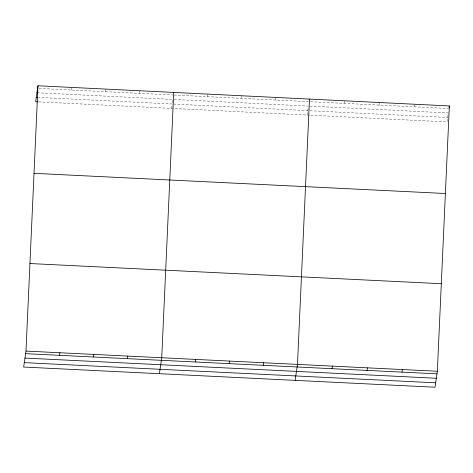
<?xml version="1.0" encoding="UTF-8"?>
<svg xmlns="http://www.w3.org/2000/svg" width="473" height="473" viewBox="0 0 473 473"><rect width="100%" height="100%" fill="white"/><g stroke="black" fill="none" stroke-linecap="round" stroke-linejoin="round"><path stroke-width="0.35" stroke-dasharray="2.37 1.77" d="M71.541 90.006L71.92 87.44M105.479 91.673L105.857 89.101M139.417 93.335L139.795 90.769M171.403 108.394L172.048 103.971L38.508 97.426M172.237 102.671L172.71 99.419L39.176 92.874M207.292 96.669L207.671 94.097M241.236 98.331L241.608 95.759M275.174 99.998L275.546 97.426M307.154 115.051L308.083 108.678M344.078 103.374L344.45 100.802M379.044 105.089L379.417 102.517M414.011 106.803L414.383 104.237M39.082 88.416L172.621 94.967M174.094 95.038L308.372 101.624M310.566 101.73L448.244 108.483M174.188 99.496L307.728 106.041M309.921 106.153L448.333 112.941L447.02 121.91L310.069 115.193M173.526 104.048L307.799 110.629M309.986 110.741L447.665 117.493M38.603 101.878L309.342 115.158"/><path stroke-width="0.71" d="M25.98 351.09L37.982 85.773L449.35 105.952L437.348 371.27L435.018 387.227L23.65 367.048L25.98 351.09L437.348 371.27M173.733 92.43L161.731 357.748L159.401 373.711M309.484 99.088L297.482 364.405L295.152 380.369M37.982 85.773L35.652 101.73L37.864 101.843M59.539 355.324L59.917 352.757M93.477 356.991L93.855 354.419M127.42 358.652L127.793 356.086M195.296 361.981L195.668 359.415M229.234 363.648L229.606 361.076M263.171 365.316L263.544 362.744M332.076 368.692L332.448 366.12M367.042 370.406L367.415 367.834M402.009 372.121L402.381 369.549M449.066 107.879L449.35 105.952M36.959 92.761L38.437 92.832M36.297 97.314L37.769 97.385M34.021 173.331L445.389 193.504M29.941 263.538L441.309 283.711M25.601 353.662L436.975 373.836M24.957 358.079L436.331 378.258M24.294 362.631L435.663 382.811"/></g></svg>
